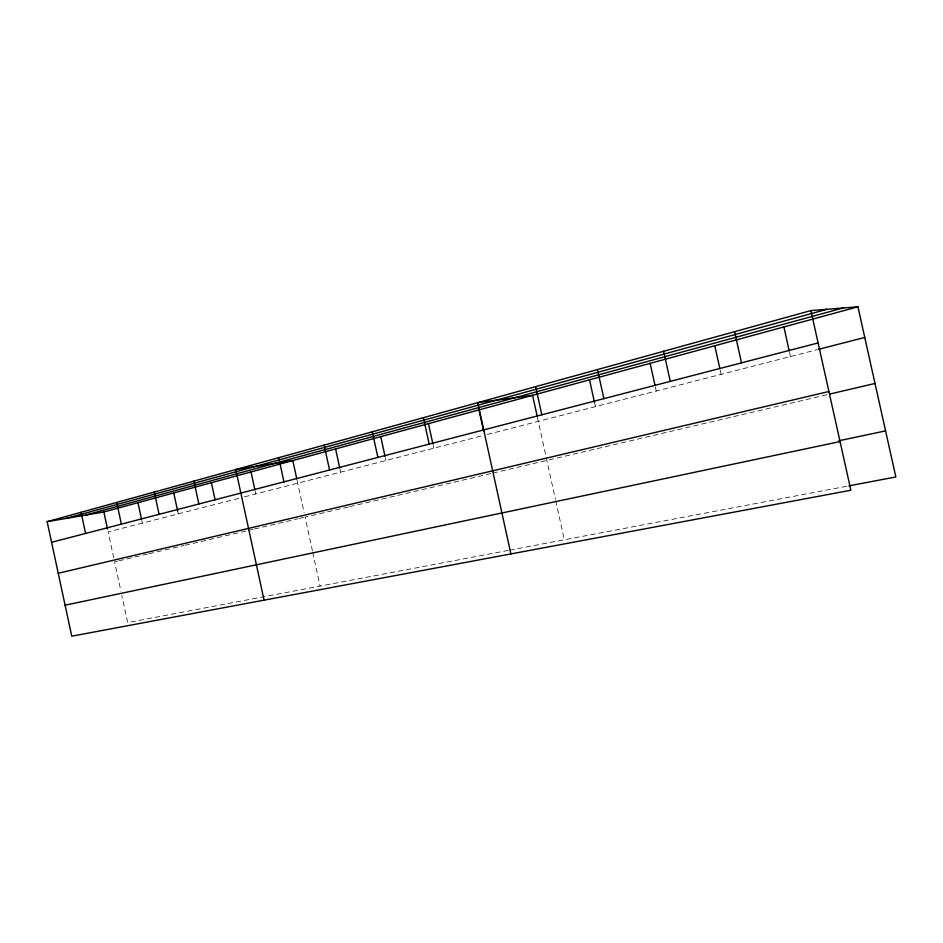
<?xml version="1.0" encoding="UTF-8"?>
<svg xmlns="http://www.w3.org/2000/svg" width="943" height="943" viewBox="0 0 943 943"><rect width="100%" height="100%" fill="white"/><g stroke="black" fill="none" stroke-linecap="round" stroke-linejoin="round"><path stroke-width="0.71" stroke-dasharray="4.71 3.54" d="M238.768 498.34L108.15 531.899L113.667 557.537M244.449 496.878L483.111 435.536M487.354 434.44L817.098 349.7M117.451 561.132L114.586 561.804L120.928 591.226M118.889 560.802L147.532 554.083M148.959 553.741L183.673 545.596M185.064 545.278L247.278 530.685M248.704 530.355L252.983 529.341M254.41 529.011L298.071 518.768M299.473 518.438L303.693 517.448M348.226 507.004L305.096 517.118L312.392 550.712M349.641 506.674L491.421 473.421M492.835 473.091L827.105 394.681M508.289 550.417L127.67 622.569L121.847 595.481M509.715 550.146L847.439 486.14M789.527 352.317L790.458 356.537M720.169 370.069L721.124 374.359M655.338 386.878L656.245 391.039M594.503 402.425L595.434 406.669M537.392 417.242L555.403 499.248M555.722 500.686L564.315 539.797M433.226 445.473L433.827 448.208M385.322 457.697L385.935 460.514M340.046 469.425L340.635 472.148M297.104 480.352L304.176 512.874M312.699 552.115L320.078 586.098M255.211 491.197L255.801 493.955M177.673 511.094L178.274 513.876M141.768 520.395L142.358 523.117"/><path stroke-width="1.41" d="M810.909 310.577L850.869 490.242L71.751 636.195L47.15 521.668L810.909 310.577L857.93 306.805L895.85 476.958L848.865 485.869M66.305 518.391L826.999 309.28M85.577 515.102L842.971 308.007M47.15 521.668L103.86 511.978L857.93 306.805M51.582 542.296L818.111 342.934M818.5 349.334L864.755 337.453M58.23 573.273L828.909 391.498M829.923 394.021L875.01 383.447M838.834 440.77L885.583 430.88M65.091 605.194L840.048 441.583M783.892 326.95L789.208 350.902M734.597 331.665L741.516 362.855M714.782 345.751L719.851 368.642M663.636 351.279L670.284 381.385M650.14 363.338L655.031 385.498M597.473 369.562L603.885 398.653M589.528 379.829L594.503 402.425M535.648 386.654L541.836 414.79M537.097 415.875L532.583 395.329L477.747 402.661L510.894 553.93M478.985 409.91L483.606 430.963M428.452 423.655L432.931 444.118M423.395 417.678L429.171 444.094M380.736 436.644L385.015 456.294M372.296 431.8L377.884 457.438M335.578 448.927L339.751 468.058M324.144 445.108L329.567 470.003M296.797 478.938L292.813 460.561L235.762 469.531L264.064 600.172M278.715 457.661L283.961 481.861M251.027 471.936L254.916 489.83M211.397 482.722L215.122 499.884M193.904 481.107L198.855 503.998M173.76 492.965L177.673 511.094M154.275 492.057L159.084 514.336M137.949 502.702L141.474 519.027M116.708 502.442L121.388 524.143M103.86 511.978L107.537 529.058M81.051 512.297L85.601 533.455"/></g></svg>
